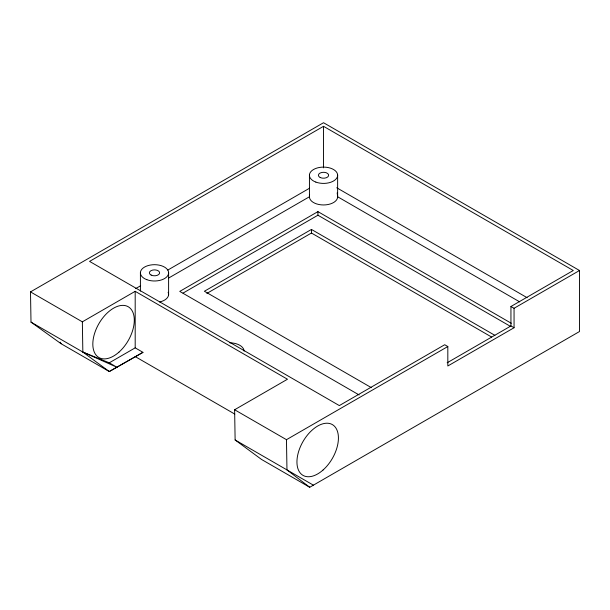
<?xml version="1.0" encoding="UTF-8"?>
<svg xmlns="http://www.w3.org/2000/svg" width="610" height="610" viewBox="0 0 610 610"><rect width="100%" height="100%" fill="white"/><g stroke="black" fill="none" stroke-linecap="round" stroke-linejoin="round"><path stroke-width="0.91" d="M309.438 196.008L309.59 194.399M30.5 291.9L323.529 122.724L579.5 270.504L579.5 331.527L309.727 487.276L261.545 459.46L235.124 439.97L234.621 409.752L287.47 379.237L135.191 291.321L82.35 321.836L30.5 291.9L31.003 322.126L61.091 343.727L109.274 371.543L142.969 352.344L135.191 347.852L109.274 362.82L82.846 352.054L31.003 322.126M447.161 362.775L510.944 325.946L510.944 306.494L573.278 270.504L323.529 126.316L89.571 261.393L339.32 405.581L444.713 344.734L447.824 346.526L447.824 365.985L514.055 327.745L514.055 308.286L579.5 270.504M135.702 288.591L140.643 285.739M167.834 270.047L309.522 188.238M168.436 278.16L309.438 196.756M511.287 323.262L317.932 211.624L179.759 291.397L359.13 394.96M183.046 293.09L317.932 215.216L510.463 326.373M494.885 335.34L311.451 229.436L204.388 291.252L371.376 387.655M206.859 293.418L311.451 233.028L491.599 337.033M142.969 352.344L109.274 371.543L82.846 352.054L82.35 321.836M234.621 409.752L286.471 439.68L447.824 346.526M82.846 352.054L117.051 367.312L109.274 362.82M336.72 187.766L527.124 297.695M519.72 301.889L337.627 196.756L337.627 197.236A14.114 8.151 0 0 1 323.529 204.96A14.114 8.151 0 0 1 309.438 197.236L309.438 174.826M510.944 306.494L514.055 308.286M510.944 325.946L514.055 327.745M135.191 356.583L234.789 414.083M235.124 439.97L313.395 485.163M309.727 487.276L286.967 469.906L286.471 439.68M60.176 342.141L61.091 343.727M337.162 192.905L337.627 196.008M337.627 174.826L337.627 197.236M323.529 126.316L323.529 167.872M317.932 211.624L317.932 215.216M311.451 229.436L311.451 233.028M168.604 272.411L168.604 294.821M140.414 272.411L140.414 291.069M135.191 291.321L135.191 347.852M168.139 292.281A14.114 8.151 0 0 1 159.568 302.003M229.673 342.805A14.663 8.464 0 0 1 244.091 351.124M146.819 279.677A14.114 8.151 0 0 0 168.604 273.265A14.114 8.151 0 0 0 148.1 265.579A14.114 8.151 0 0 0 146.819 279.677M151.158 275.087A5.132 2.966 0 0 0 159.553 273.387A5.132 2.966 0 0 0 152.813 270.039A5.132 2.966 0 0 0 151.158 275.087M315.843 182.093A14.114 8.151 0 0 0 337.627 175.68A14.114 8.151 0 0 0 317.124 167.994A14.114 8.151 0 0 0 315.843 182.093M320.181 177.502A5.132 2.966 0 0 0 328.577 175.81A5.132 2.966 0 0 0 321.836 172.455A5.132 2.966 0 0 0 320.181 177.502M323.048 470.02A29.326 16.935 -60 0 0 332.343 424.583A29.326 16.935 -60 0 0 297.649 455.35A29.326 16.935 -60 0 0 323.048 470.02M118.927 352.168A29.326 16.935 -60 0 0 128.222 306.738A29.326 16.935 -60 0 0 93.528 337.505A29.326 16.935 -60 0 0 118.927 352.168"/></g></svg>
